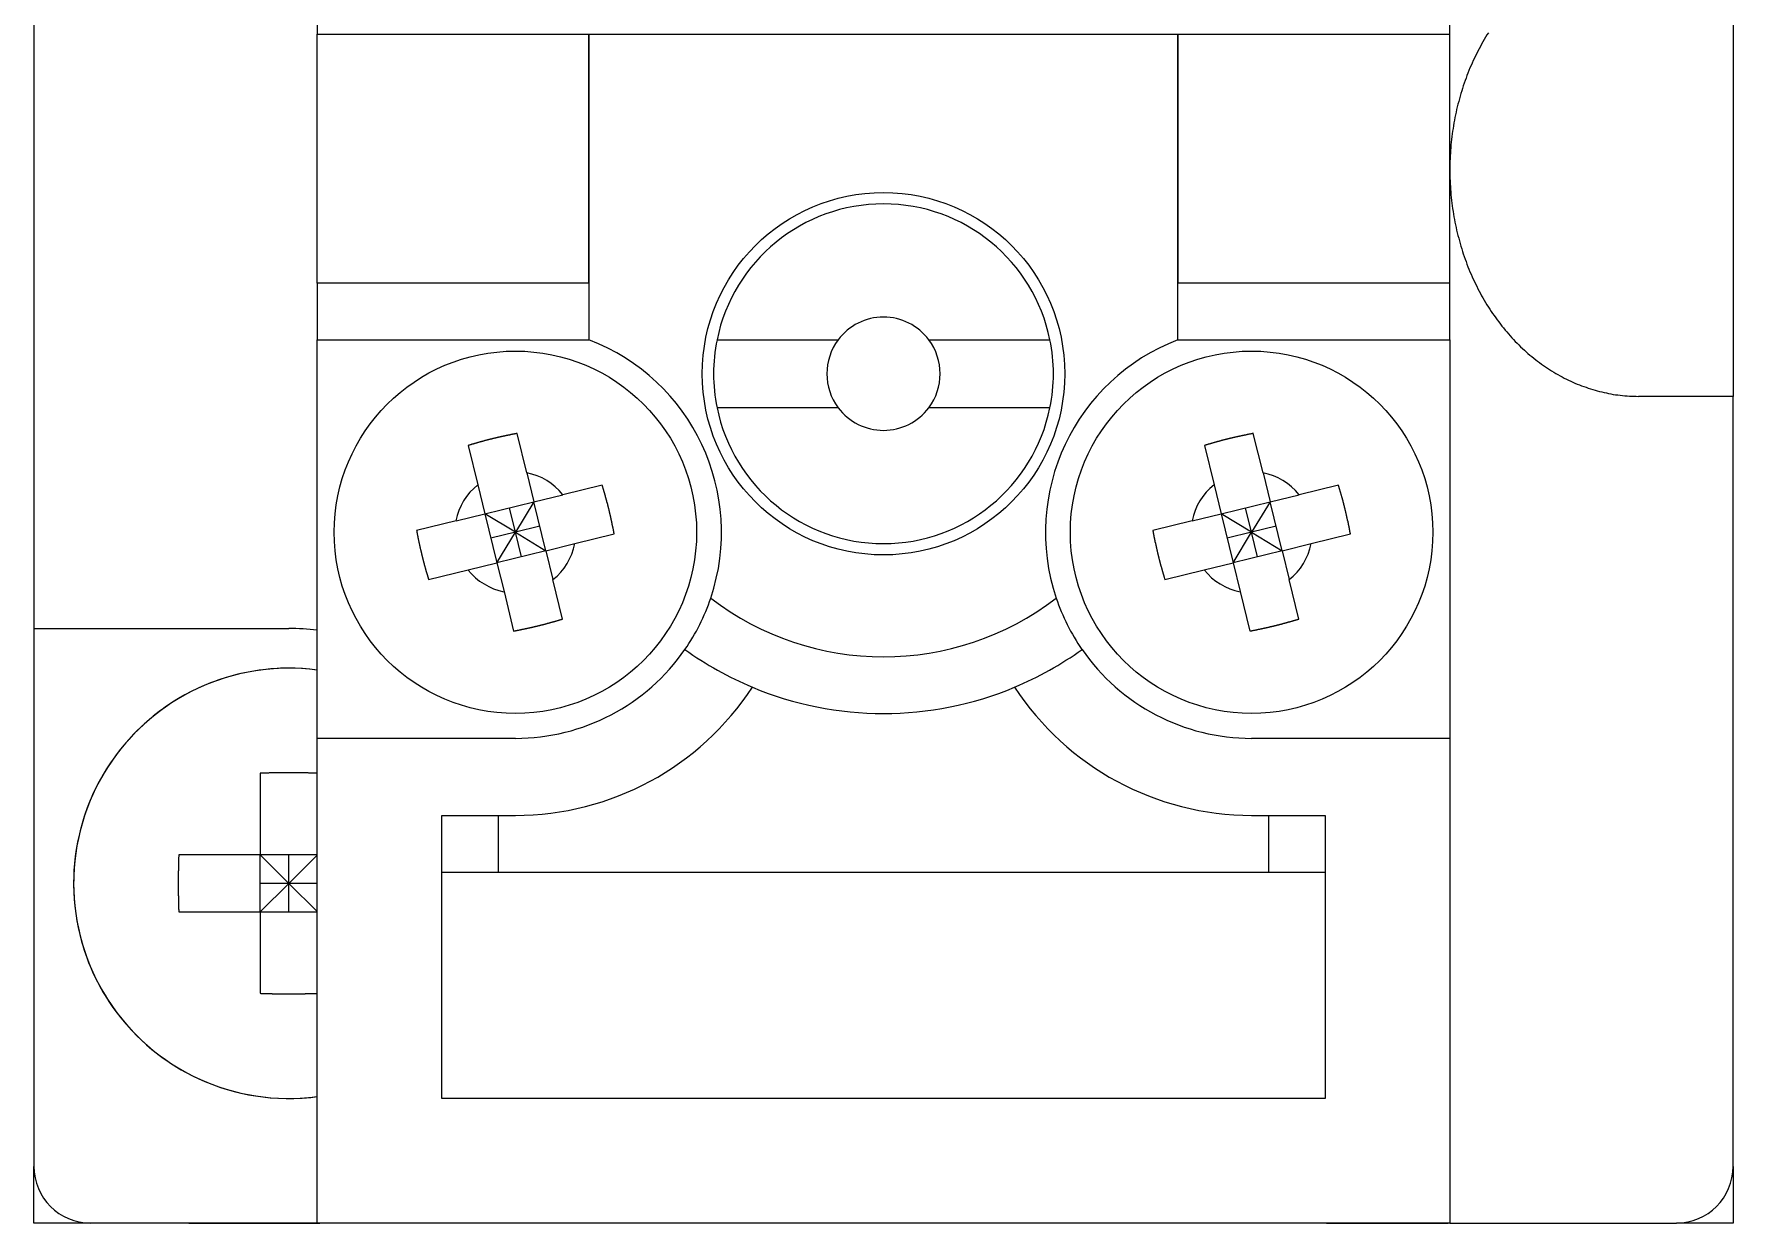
# Model space of a CAD drawing. Extents: x 45 to 224, y 37 to 151.
# Drawn here: x 208.64 to 223.64, y 86.06 to 96.56 of the extents above; entities that cross this region are included whole.
import ezdxf

# ---------------------------------------------------------------- set-up
doc = ezdxf.new("R2010")
doc.units = 0
doc.layers.get('0').update_dxf_attribs({"linetype": 'CONTINUOUS'})

msp = doc.modelspace()

# ---------------------------------------------------------------- linework, layer by layer
at = {"color": 7, "linetype": 'CONTINUOUS'}
for p, q in [((211.137, 113.561), (211.137, 96.561)), ((221.137, 96.561), (221.137, 113.561)), ((208.637, 113.061), (208.637, 91.311)), ((223.637, 97.361), (223.637, 93.361)), ((211.137, 94.361), (211.137, 96.561)), ((211.137, 96.561), (221.137, 96.561)), ((213.537, 94.361), (213.537, 96.561)), ((213.537, 96.561), (213.537, 93.861)), ((218.737, 96.561), (218.737, 94.361)), ((218.737, 93.861), (218.737, 96.561)), ((221.137, 94.361), (221.137, 96.561)), ((213.537, 94.361), (211.137, 94.361)), ((211.137, 94.361), (211.137, 93.861)), ((221.137, 94.361), (218.737, 94.361)), ((221.137, 93.861), (221.137, 94.361)), ((211.137, 90.341), (211.137, 93.861)), ((211.137, 93.861), (213.537, 93.861)), ((214.667, 93.861), (215.737, 93.861)), ((216.537, 93.861), (217.607, 93.861)), ((218.737, 93.861), (221.137, 93.861)), ((221.137, 93.861), (221.137, 90.341)), ((223.637, 93.361), (222.804, 93.361)), ((223.637, 86.561), (223.637, 93.361)), ((215.737, 93.261), (214.667, 93.261)), ((217.607, 93.261), (216.537, 93.261)), ((212.988, 92.686), (212.902, 93.033)), ((219.488, 92.686), (219.402, 93.033)), ((212.47, 92.927), (212.555, 92.58)), ((218.97, 92.927), (219.055, 92.58)), ((212.555, 92.58), (212.618, 92.324)), ((212.988, 92.686), (213.05, 92.43)), ((213.653, 92.578), (213.306, 92.493)), ((219.055, 92.58), (219.118, 92.324)), ((219.488, 92.686), (219.55, 92.43)), ((220.153, 92.578), (219.806, 92.493)), ((212.618, 92.324), (213.05, 92.43)), ((213.05, 92.43), (212.887, 92.161)), ((213.05, 92.43), (213.306, 92.493)), ((213.156, 91.998), (213.05, 92.43)), ((219.118, 92.324), (219.55, 92.43)), ((219.55, 92.43), (219.387, 92.161)), ((219.55, 92.43), (219.806, 92.493)), ((219.656, 91.998), (219.55, 92.43)), ((212.363, 92.262), (212.015, 92.176)), ((212.363, 92.262), (212.618, 92.324)), ((212.618, 92.324), (212.724, 91.892)), ((212.887, 92.161), (212.618, 92.324)), ((212.887, 92.161), (212.834, 92.377)), ((218.863, 92.262), (218.515, 92.176)), ((218.863, 92.262), (219.118, 92.324)), ((219.118, 92.324), (219.224, 91.892)), ((219.387, 92.161), (219.118, 92.324)), ((219.387, 92.161), (219.334, 92.377)), ((212.887, 92.161), (212.671, 92.108)), ((212.724, 91.892), (212.887, 92.161)), ((213.103, 92.214), (212.887, 92.161)), ((212.887, 92.161), (213.156, 91.998)), ((212.94, 91.945), (212.887, 92.161)), ((213.412, 92.061), (213.759, 92.146)), ((219.387, 92.161), (219.171, 92.108)), ((219.224, 91.892), (219.387, 92.161)), ((219.603, 92.214), (219.387, 92.161)), ((219.44, 91.945), (219.387, 92.161)), ((219.387, 92.161), (219.656, 91.998)), ((219.912, 92.061), (220.259, 92.146)), ((213.156, 91.998), (212.724, 91.892)), ((213.156, 91.998), (213.412, 92.061)), ((213.156, 91.998), (213.219, 91.743)), ((219.656, 91.998), (219.224, 91.892)), ((219.656, 91.998), (219.912, 92.061)), ((219.656, 91.998), (219.719, 91.743)), ((212.121, 91.744), (212.469, 91.83)), ((212.469, 91.83), (212.724, 91.892)), ((212.724, 91.892), (212.787, 91.637)), ((218.621, 91.744), (218.969, 91.83)), ((218.969, 91.83), (219.224, 91.892)), ((219.224, 91.892), (219.287, 91.637)), ((213.304, 91.395), (213.219, 91.743)), ((219.804, 91.395), (219.719, 91.743)), ((212.787, 91.637), (212.872, 91.289)), ((219.287, 91.637), (219.372, 91.289)), ((208.637, 91.311), (208.637, 86.561)), ((208.637, 91.311), (210.887, 91.311)), ((211.137, 86.061), (211.137, 90.341)), ((212.887, 90.341), (211.137, 90.341)), ((221.137, 90.341), (219.387, 90.341)), ((221.137, 90.341), (221.137, 86.061)), ((210.635, 90.033), (210.635, 89.314)), ((212.237, 89.661), (212.887, 89.661)), ((212.237, 87.161), (212.237, 89.661)), ((212.737, 89.161), (212.737, 89.661)), ((219.387, 89.661), (220.037, 89.661)), ((219.537, 89.661), (219.537, 89.161)), ((220.037, 89.661), (220.037, 87.161)), ((210.635, 89.314), (209.915, 89.314)), ((210.635, 88.809), (210.635, 89.314)), ((211.137, 89.314), (210.635, 89.314)), ((210.635, 89.314), (210.887, 89.061)), ((210.887, 89.061), (210.887, 89.314)), ((211.137, 89.311), (210.887, 89.061)), ((212.237, 89.161), (220.037, 89.161)), ((210.887, 89.061), (210.635, 88.809)), ((210.887, 89.061), (210.635, 89.061)), ((210.887, 88.809), (210.887, 89.061)), ((211.137, 88.811), (210.887, 89.061)), ((211.137, 89.061), (210.887, 89.061)), ((209.915, 88.809), (210.635, 88.809)), ((210.635, 88.809), (211.137, 88.809)), ((210.635, 88.809), (210.635, 88.09)), ((220.037, 87.161), (212.237, 87.161)), ((208.637, 86.061), (208.637, 86.561)), ((223.637, 86.561), (223.637, 86.061)), ((209.137, 86.061), (208.637, 86.061)), ((211.137, 86.061), (209.137, 86.061)), ((210.003, 86.061), (210.566, 86.061)), ((210.039, 86.061), (210.101, 86.061)), ((210.101, 86.061), (210.566, 86.061)), ((210.566, 86.061), (211.047, 86.061)), ((210.566, 86.061), (211.161, 86.061)), ((211.047, 86.061), (211.117, 86.061)), ((221.137, 86.061), (211.137, 86.061)), ((220.048, 86.061), (220.11, 86.061)), ((220.11, 86.061), (220.573, 86.061)), ((220.573, 86.061), (221.052, 86.061)), ((221.052, 86.061), (221.122, 86.061)), ((221.137, 86.061), (223.137, 86.061)), ((223.637, 86.061), (223.137, 86.061))]:
    msp.add_line(p, q, dxfattribs=at)
for points in [[(221.477, 96.572, 0), (221.465, 96.553, 0), (221.453, 96.533, 0), (221.441, 96.513, 0), (221.429, 96.493, 0), (221.418, 96.472, 0), (221.407, 96.452, 0), (221.396, 96.431, 0), (221.385, 96.41, 0), (221.374, 96.389, 0), (221.364, 96.368, 0), (221.354, 96.347, 0), (221.344, 96.326, 0), (221.334, 96.304, 0), (221.324, 96.282, 0), (221.315, 96.261, 0), (221.306, 96.239, 0), (221.297, 96.216, 0), (221.288, 96.194, 0), (221.28, 96.172, 0), (221.272, 96.149, 0), (221.264, 96.127, 0), (221.256, 96.104, 0), (221.249, 96.081, 0), (221.242, 96.058, 0), (221.235, 96.035, 0), (221.228, 96.012, 0), (221.221, 95.989, 0), (221.215, 95.965, 0), (221.209, 95.942, 0), (221.203, 95.918, 0), (221.197, 95.895, 0), (221.192, 95.871, 0), (221.187, 95.847, 0), (221.182, 95.823, 0), (221.178, 95.799, 0), (221.173, 95.776, 0), (221.169, 95.751, 0), (221.165, 95.727, 0), (221.162, 95.703, 0), (221.158, 95.679, 0), (221.155, 95.655, 0), (221.152, 95.63, 0), (221.15, 95.606, 0), (221.147, 95.582, 0), (221.145, 95.557, 0), (221.143, 95.533, 0), (221.142, 95.508, 0), (221.14, 95.484, 0), (221.139, 95.46, 0), (221.138, 95.435, 0), (221.138, 95.41, 0), (221.137, 95.386, 0), (221.137, 95.361, 0)], [(221.137, 95.361, 0), (221.137, 95.337, 0), (221.138, 95.312, 0), (221.138, 95.288, 0), (221.139, 95.263, 0), (221.14, 95.239, 0), (221.142, 95.214, 0), (221.143, 95.19, 0), (221.145, 95.165, 0), (221.147, 95.141, 0), (221.15, 95.117, 0), (221.152, 95.092, 0), (221.155, 95.068, 0), (221.158, 95.044, 0), (221.162, 95.019, 0), (221.165, 94.995, 0), (221.169, 94.971, 0), (221.173, 94.947, 0), (221.178, 94.923, 0), (221.182, 94.899, 0), (221.187, 94.875, 0), (221.192, 94.852, 0), (221.197, 94.828, 0), (221.203, 94.804, 0), (221.209, 94.781, 0), (221.215, 94.757, 0), (221.221, 94.734, 0), (221.228, 94.711, 0), (221.235, 94.688, 0), (221.242, 94.665, 0), (221.249, 94.641, 0), (221.256, 94.619, 0), (221.264, 94.596, 0), (221.272, 94.573, 0), (221.28, 94.551, 0), (221.288, 94.528, 0), (221.297, 94.506, 0), (221.306, 94.484, 0), (221.315, 94.462, 0), (221.324, 94.44, 0), (221.334, 94.418, 0), (221.344, 94.397, 0), (221.354, 94.376, 0), (221.364, 94.354, 0), (221.374, 94.333, 0), (221.385, 94.312, 0), (221.396, 94.291, 0), (221.407, 94.271, 0), (221.418, 94.25, 0), (221.429, 94.23, 0), (221.441, 94.21, 0), (221.453, 94.19, 0), (221.465, 94.17, 0), (221.477, 94.15, 0), (221.49, 94.131, 0), (221.503, 94.112, 0), (221.515, 94.093, 0), (221.528, 94.074, 0), (221.542, 94.055, 0), (221.555, 94.037, 0), (221.569, 94.018, 0), (221.583, 94, 0), (221.597, 93.982, 0), (221.611, 93.965, 0), (221.625, 93.947, 0), (221.64, 93.93, 0), (221.655, 93.913, 0), (221.669, 93.896, 0), (221.685, 93.879, 0), (221.7, 93.863, 0), (221.715, 93.847, 0), (221.731, 93.831, 0), (221.746, 93.815, 0), (221.762, 93.8, 0), (221.778, 93.785, 0), (221.795, 93.77, 0), (221.811, 93.755, 0), (221.827, 93.74, 0), (221.844, 93.726, 0), (221.861, 93.712, 0), (221.878, 93.698, 0), (221.895, 93.685, 0), (221.912, 93.672, 0), (221.929, 93.659, 0), (221.947, 93.646, 0), (221.965, 93.633, 0), (221.982, 93.621, 0), (222, 93.609, 0), (222.018, 93.597, 0), (222.036, 93.586, 0), (222.054, 93.575, 0), (222.073, 93.564, 0), (222.091, 93.553, 0), (222.11, 93.543, 0), (222.128, 93.533, 0), (222.147, 93.523, 0), (222.166, 93.514, 0), (222.185, 93.504, 0), (222.204, 93.495, 0), (222.223, 93.487, 0), (222.242, 93.478, 0), (222.262, 93.47, 0), (222.281, 93.462, 0), (222.3, 93.455, 0), (222.32, 93.447, 0), (222.34, 93.441, 0), (222.359, 93.434, 0), (222.379, 93.427, 0), (222.399, 93.421, 0), (222.419, 93.415, 0), (222.439, 93.41, 0), (222.459, 93.405, 0), (222.479, 93.4, 0), (222.499, 93.395, 0), (222.519, 93.391, 0), (222.539, 93.387, 0), (222.559, 93.383, 0), (222.579, 93.379, 0), (222.6, 93.376, 0), (222.62, 93.374, 0), (222.64, 93.371, 0), (222.661, 93.369, 0), (222.681, 93.367, 0), (222.702, 93.365, 0), (222.722, 93.364, 0), (222.742, 93.363, 0), (222.763, 93.362, 0), (222.783, 93.362, 0), (222.804, 93.361, 0)], [(212.903, 93.034, 0), (212.899, 93.033, 0), (212.896, 93.032, 0), (212.893, 93.032, 0), (212.889, 93.031, 0), (212.886, 93.03, 0), (212.882, 93.03, 0), (212.879, 93.029, 0), (212.875, 93.028, 0), (212.872, 93.028, 0), (212.869, 93.027, 0), (212.865, 93.026, 0), (212.862, 93.026, 0), (212.858, 93.025, 0), (212.855, 93.024, 0), (212.852, 93.024, 0), (212.848, 93.023, 0), (212.845, 93.022, 0), (212.841, 93.022, 0), (212.838, 93.021, 0), (212.834, 93.02, 0), (212.831, 93.02, 0), (212.828, 93.019, 0), (212.824, 93.018, 0), (212.821, 93.018, 0), (212.817, 93.017, 0), (212.814, 93.016, 0), (212.811, 93.015, 0), (212.807, 93.015, 0), (212.804, 93.014, 0), (212.8, 93.013, 0), (212.797, 93.013, 0), (212.794, 93.012, 0), (212.79, 93.011, 0), (212.787, 93.01, 0), (212.783, 93.01, 0), (212.78, 93.009, 0), (212.777, 93.008, 0), (212.773, 93.007, 0), (212.77, 93.007, 0), (212.766, 93.006, 0), (212.763, 93.005, 0), (212.759, 93.004, 0), (212.756, 93.004, 0), (212.753, 93.003, 0), (212.749, 93.002, 0), (212.746, 93.001, 0), (212.742, 93.001, 0), (212.739, 93, 0), (212.736, 92.999, 0), (212.732, 92.998, 0), (212.729, 92.997, 0), (212.726, 92.997, 0), (212.722, 92.996, 0), (212.719, 92.995, 0), (212.715, 92.994, 0), (212.712, 92.993, 0), (212.709, 92.993, 0), (212.705, 92.992, 0), (212.702, 92.991, 0), (212.698, 92.99, 0), (212.695, 92.989, 0), (212.692, 92.989, 0), (212.688, 92.988, 0), (212.685, 92.987, 0), (212.681, 92.986, 0), (212.678, 92.985, 0), (212.675, 92.984, 0), (212.671, 92.984, 0), (212.668, 92.983, 0), (212.665, 92.982, 0), (212.661, 92.981, 0), (212.658, 92.98, 0), (212.654, 92.979, 0), (212.651, 92.978, 0), (212.648, 92.978, 0), (212.644, 92.977, 0), (212.641, 92.976, 0), (212.637, 92.975, 0), (212.634, 92.974, 0), (212.631, 92.973, 0), (212.627, 92.972, 0), (212.624, 92.971, 0), (212.621, 92.971, 0), (212.617, 92.97, 0), (212.614, 92.969, 0), (212.611, 92.968, 0), (212.607, 92.967, 0), (212.604, 92.966, 0), (212.6, 92.965, 0), (212.597, 92.964, 0), (212.594, 92.963, 0), (212.59, 92.962, 0), (212.587, 92.962, 0), (212.584, 92.961, 0), (212.58, 92.96, 0), (212.577, 92.959, 0), (212.574, 92.958, 0), (212.57, 92.957, 0), (212.567, 92.956, 0), (212.563, 92.955, 0), (212.56, 92.954, 0), (212.557, 92.953, 0), (212.553, 92.952, 0), (212.55, 92.951, 0), (212.547, 92.95, 0), (212.543, 92.949, 0), (212.54, 92.948, 0), (212.537, 92.947, 0), (212.533, 92.946, 0), (212.53, 92.945, 0), (212.527, 92.944, 0), (212.523, 92.943, 0), (212.52, 92.942, 0), (212.517, 92.941, 0), (212.513, 92.94, 0), (212.51, 92.939, 0), (212.507, 92.938, 0), (212.503, 92.938, 0), (212.5, 92.936, 0), (212.497, 92.935, 0), (212.493, 92.934, 0), (212.49, 92.933, 0), (212.487, 92.932, 0), (212.483, 92.931, 0), (212.48, 92.93, 0), (212.477, 92.929, 0), (212.473, 92.928, 0), (212.47, 92.927, 0)], [(219.403, 93.034, 0), (219.399, 93.033, 0), (219.396, 93.032, 0), (219.393, 93.032, 0), (219.389, 93.031, 0), (219.386, 93.03, 0), (219.382, 93.03, 0), (219.379, 93.029, 0), (219.375, 93.028, 0), (219.372, 93.028, 0), (219.369, 93.027, 0), (219.365, 93.026, 0), (219.362, 93.026, 0), (219.358, 93.025, 0), (219.355, 93.024, 0), (219.352, 93.024, 0), (219.348, 93.023, 0), (219.345, 93.022, 0), (219.341, 93.022, 0), (219.338, 93.021, 0), (219.334, 93.02, 0), (219.331, 93.02, 0), (219.328, 93.019, 0), (219.324, 93.018, 0), (219.321, 93.018, 0), (219.317, 93.017, 0), (219.314, 93.016, 0), (219.311, 93.015, 0), (219.307, 93.015, 0), (219.304, 93.014, 0), (219.3, 93.013, 0), (219.297, 93.013, 0), (219.294, 93.012, 0), (219.29, 93.011, 0), (219.287, 93.01, 0), (219.283, 93.01, 0), (219.28, 93.009, 0), (219.277, 93.008, 0), (219.273, 93.007, 0), (219.27, 93.007, 0), (219.266, 93.006, 0), (219.263, 93.005, 0), (219.259, 93.004, 0), (219.256, 93.004, 0), (219.253, 93.003, 0), (219.249, 93.002, 0), (219.246, 93.001, 0), (219.242, 93.001, 0), (219.239, 93, 0), (219.236, 92.999, 0), (219.232, 92.998, 0), (219.229, 92.997, 0), (219.226, 92.997, 0), (219.222, 92.996, 0), (219.219, 92.995, 0), (219.215, 92.994, 0), (219.212, 92.993, 0), (219.209, 92.993, 0), (219.205, 92.992, 0), (219.202, 92.991, 0), (219.198, 92.99, 0), (219.195, 92.989, 0), (219.192, 92.989, 0), (219.188, 92.988, 0), (219.185, 92.987, 0), (219.181, 92.986, 0), (219.178, 92.985, 0), (219.175, 92.984, 0), (219.171, 92.984, 0), (219.168, 92.983, 0), (219.165, 92.982, 0), (219.161, 92.981, 0), (219.158, 92.98, 0), (219.154, 92.979, 0), (219.151, 92.978, 0), (219.148, 92.978, 0), (219.144, 92.977, 0), (219.141, 92.976, 0), (219.137, 92.975, 0), (219.134, 92.974, 0), (219.131, 92.973, 0), (219.127, 92.972, 0), (219.124, 92.971, 0), (219.121, 92.971, 0), (219.117, 92.97, 0), (219.114, 92.969, 0), (219.111, 92.968, 0), (219.107, 92.967, 0), (219.104, 92.966, 0), (219.1, 92.965, 0), (219.097, 92.964, 0), (219.094, 92.963, 0), (219.09, 92.962, 0), (219.087, 92.962, 0), (219.084, 92.961, 0), (219.08, 92.96, 0), (219.077, 92.959, 0), (219.074, 92.958, 0), (219.07, 92.957, 0), (219.067, 92.956, 0), (219.063, 92.955, 0), (219.06, 92.954, 0), (219.057, 92.953, 0), (219.053, 92.952, 0), (219.05, 92.951, 0), (219.047, 92.95, 0), (219.043, 92.949, 0), (219.04, 92.948, 0), (219.037, 92.947, 0), (219.033, 92.946, 0), (219.03, 92.945, 0), (219.027, 92.944, 0), (219.023, 92.943, 0), (219.02, 92.942, 0), (219.017, 92.941, 0), (219.013, 92.94, 0), (219.01, 92.939, 0), (219.007, 92.938, 0), (219.003, 92.938, 0), (219, 92.936, 0), (218.997, 92.935, 0), (218.993, 92.934, 0), (218.99, 92.933, 0), (218.987, 92.932, 0), (218.983, 92.931, 0), (218.98, 92.93, 0), (218.977, 92.929, 0), (218.973, 92.928, 0), (218.97, 92.927, 0)], [(213.759, 92.146, 0), (213.759, 92.149, 0), (213.758, 92.153, 0), (213.757, 92.156, 0), (213.757, 92.159, 0), (213.756, 92.163, 0), (213.755, 92.166, 0), (213.755, 92.17, 0), (213.754, 92.173, 0), (213.754, 92.176, 0), (213.753, 92.18, 0), (213.752, 92.183, 0), (213.752, 92.187, 0), (213.751, 92.19, 0), (213.75, 92.194, 0), (213.75, 92.197, 0), (213.749, 92.2, 0), (213.748, 92.204, 0), (213.747, 92.207, 0), (213.747, 92.211, 0), (213.746, 92.214, 0), (213.745, 92.217, 0), (213.745, 92.221, 0), (213.744, 92.224, 0), (213.743, 92.228, 0), (213.743, 92.231, 0), (213.742, 92.234, 0), (213.741, 92.238, 0), (213.741, 92.241, 0), (213.74, 92.245, 0), (213.739, 92.248, 0), (213.738, 92.251, 0), (213.738, 92.255, 0), (213.737, 92.258, 0), (213.736, 92.262, 0), (213.735, 92.265, 0), (213.735, 92.269, 0), (213.734, 92.272, 0), (213.733, 92.275, 0), (213.732, 92.279, 0), (213.732, 92.282, 0), (213.731, 92.285, 0), (213.73, 92.289, 0), (213.729, 92.292, 0), (213.729, 92.296, 0), (213.728, 92.299, 0), (213.727, 92.302, 0), (213.726, 92.306, 0), (213.726, 92.309, 0), (213.725, 92.313, 0), (213.724, 92.316, 0), (213.723, 92.32, 0), (213.722, 92.323, 0), (213.722, 92.326, 0), (213.721, 92.33, 0), (213.72, 92.333, 0), (213.719, 92.337, 0), (213.718, 92.34, 0), (213.718, 92.343, 0), (213.717, 92.347, 0), (213.716, 92.35, 0), (213.715, 92.353, 0), (213.714, 92.357, 0), (213.714, 92.36, 0), (213.713, 92.364, 0), (213.712, 92.367, 0), (213.711, 92.37, 0), (213.71, 92.374, 0), (213.709, 92.377, 0), (213.708, 92.38, 0), (213.708, 92.384, 0), (213.707, 92.387, 0), (213.706, 92.391, 0), (213.705, 92.394, 0), (213.704, 92.397, 0), (213.703, 92.401, 0), (213.702, 92.404, 0), (213.702, 92.408, 0), (213.701, 92.411, 0), (213.7, 92.414, 0), (213.699, 92.418, 0), (213.698, 92.421, 0), (213.697, 92.424, 0), (213.696, 92.428, 0), (213.695, 92.431, 0), (213.695, 92.434, 0), (213.694, 92.438, 0), (213.693, 92.441, 0), (213.692, 92.445, 0), (213.691, 92.448, 0), (213.69, 92.451, 0), (213.689, 92.455, 0), (213.688, 92.458, 0), (213.687, 92.462, 0), (213.686, 92.465, 0), (213.685, 92.468, 0), (213.684, 92.472, 0), (213.684, 92.475, 0), (213.683, 92.478, 0), (213.682, 92.482, 0), (213.681, 92.485, 0), (213.68, 92.488, 0), (213.679, 92.492, 0), (213.678, 92.495, 0), (213.677, 92.498, 0), (213.676, 92.502, 0), (213.675, 92.505, 0), (213.674, 92.508, 0), (213.673, 92.512, 0), (213.672, 92.515, 0), (213.671, 92.518, 0), (213.67, 92.522, 0), (213.669, 92.525, 0), (213.668, 92.528, 0), (213.667, 92.532, 0), (213.666, 92.535, 0), (213.665, 92.538, 0), (213.664, 92.542, 0), (213.663, 92.545, 0), (213.662, 92.549, 0), (213.661, 92.552, 0), (213.66, 92.555, 0), (213.659, 92.558, 0), (213.658, 92.562, 0), (213.657, 92.565, 0), (213.656, 92.568, 0), (213.655, 92.572, 0), (213.654, 92.575, 0), (213.653, 92.578, 0)], [(220.259, 92.146, 0), (220.259, 92.149, 0), (220.258, 92.153, 0), (220.257, 92.156, 0), (220.257, 92.159, 0), (220.256, 92.163, 0), (220.255, 92.166, 0), (220.255, 92.17, 0), (220.254, 92.173, 0), (220.254, 92.176, 0), (220.253, 92.18, 0), (220.252, 92.183, 0), (220.252, 92.187, 0), (220.251, 92.19, 0), (220.25, 92.194, 0), (220.25, 92.197, 0), (220.249, 92.2, 0), (220.248, 92.204, 0), (220.247, 92.207, 0), (220.247, 92.211, 0), (220.246, 92.214, 0), (220.245, 92.217, 0), (220.245, 92.221, 0), (220.244, 92.224, 0), (220.243, 92.228, 0), (220.243, 92.231, 0), (220.242, 92.234, 0), (220.241, 92.238, 0), (220.241, 92.241, 0), (220.24, 92.245, 0), (220.239, 92.248, 0), (220.238, 92.251, 0), (220.238, 92.255, 0), (220.237, 92.258, 0), (220.236, 92.262, 0), (220.235, 92.265, 0), (220.235, 92.269, 0), (220.234, 92.272, 0), (220.233, 92.275, 0), (220.232, 92.279, 0), (220.232, 92.282, 0), (220.231, 92.285, 0), (220.23, 92.289, 0), (220.229, 92.292, 0), (220.229, 92.296, 0), (220.228, 92.299, 0), (220.227, 92.302, 0), (220.226, 92.306, 0), (220.226, 92.309, 0), (220.225, 92.313, 0), (220.224, 92.316, 0), (220.223, 92.32, 0), (220.222, 92.323, 0), (220.222, 92.326, 0), (220.221, 92.33, 0), (220.22, 92.333, 0), (220.219, 92.337, 0), (220.218, 92.34, 0), (220.218, 92.343, 0), (220.217, 92.347, 0), (220.216, 92.35, 0), (220.215, 92.353, 0), (220.214, 92.357, 0), (220.214, 92.36, 0), (220.213, 92.364, 0), (220.212, 92.367, 0), (220.211, 92.37, 0), (220.21, 92.374, 0), (220.209, 92.377, 0), (220.208, 92.38, 0), (220.208, 92.384, 0), (220.207, 92.387, 0), (220.206, 92.391, 0), (220.205, 92.394, 0), (220.204, 92.397, 0), (220.203, 92.401, 0), (220.202, 92.404, 0), (220.202, 92.408, 0), (220.201, 92.411, 0), (220.2, 92.414, 0), (220.199, 92.418, 0), (220.198, 92.421, 0), (220.197, 92.424, 0), (220.196, 92.428, 0), (220.195, 92.431, 0), (220.195, 92.434, 0), (220.194, 92.438, 0), (220.193, 92.441, 0), (220.192, 92.445, 0), (220.191, 92.448, 0), (220.19, 92.451, 0), (220.189, 92.455, 0), (220.188, 92.458, 0), (220.187, 92.462, 0), (220.186, 92.465, 0), (220.185, 92.468, 0), (220.184, 92.472, 0), (220.184, 92.475, 0), (220.183, 92.478, 0), (220.182, 92.482, 0), (220.181, 92.485, 0), (220.18, 92.488, 0), (220.179, 92.492, 0), (220.178, 92.495, 0), (220.177, 92.498, 0), (220.176, 92.502, 0), (220.175, 92.505, 0), (220.174, 92.508, 0), (220.173, 92.512, 0), (220.172, 92.515, 0), (220.171, 92.518, 0), (220.17, 92.522, 0), (220.169, 92.525, 0), (220.168, 92.528, 0), (220.167, 92.532, 0), (220.166, 92.535, 0), (220.165, 92.538, 0), (220.164, 92.542, 0), (220.163, 92.545, 0), (220.162, 92.549, 0), (220.161, 92.552, 0), (220.16, 92.555, 0), (220.159, 92.558, 0), (220.158, 92.562, 0), (220.157, 92.565, 0), (220.156, 92.568, 0), (220.155, 92.572, 0), (220.154, 92.575, 0), (220.153, 92.578, 0)], [(212.015, 92.177, 0), (212.016, 92.174, 0), (212.016, 92.17, 0), (212.017, 92.167, 0), (212.017, 92.163, 0), (212.018, 92.16, 0), (212.019, 92.156, 0), (212.019, 92.153, 0), (212.02, 92.15, 0), (212.021, 92.146, 0), (212.021, 92.143, 0), (212.022, 92.139, 0), (212.023, 92.136, 0), (212.023, 92.133, 0), (212.024, 92.129, 0), (212.025, 92.126, 0), (212.025, 92.122, 0), (212.026, 92.119, 0), (212.027, 92.115, 0), (212.027, 92.112, 0), (212.028, 92.109, 0), (212.029, 92.105, 0), (212.029, 92.102, 0), (212.03, 92.099, 0), (212.031, 92.095, 0), (212.032, 92.092, 0), (212.032, 92.088, 0), (212.033, 92.085, 0), (212.034, 92.081, 0), (212.034, 92.078, 0), (212.035, 92.075, 0), (212.036, 92.071, 0), (212.037, 92.068, 0), (212.037, 92.064, 0), (212.038, 92.061, 0), (212.039, 92.058, 0), (212.04, 92.054, 0), (212.04, 92.051, 0), (212.041, 92.047, 0), (212.042, 92.044, 0), (212.043, 92.04, 0), (212.043, 92.037, 0), (212.044, 92.034, 0), (212.045, 92.03, 0), (212.046, 92.027, 0), (212.046, 92.023, 0), (212.047, 92.02, 0), (212.048, 92.017, 0), (212.049, 92.013, 0), (212.049, 92.01, 0), (212.05, 92.007, 0), (212.051, 92.003, 0), (212.052, 92, 0), (212.053, 91.996, 0), (212.053, 91.993, 0), (212.054, 91.99, 0), (212.055, 91.986, 0), (212.056, 91.983, 0), (212.057, 91.979, 0), (212.057, 91.976, 0), (212.058, 91.973, 0), (212.059, 91.969, 0), (212.06, 91.966, 0), (212.061, 91.962, 0), (212.062, 91.959, 0), (212.062, 91.956, 0), (212.063, 91.952, 0), (212.064, 91.949, 0), (212.065, 91.945, 0), (212.066, 91.942, 0), (212.067, 91.939, 0), (212.067, 91.935, 0), (212.068, 91.932, 0), (212.069, 91.929, 0), (212.07, 91.925, 0), (212.071, 91.922, 0), (212.072, 91.918, 0), (212.073, 91.915, 0), (212.073, 91.912, 0), (212.074, 91.908, 0), (212.075, 91.905, 0), (212.076, 91.902, 0), (212.077, 91.898, 0), (212.078, 91.895, 0), (212.079, 91.891, 0), (212.08, 91.888, 0), (212.081, 91.885, 0), (212.081, 91.881, 0), (212.082, 91.878, 0), (212.083, 91.875, 0), (212.084, 91.871, 0), (212.085, 91.868, 0), (212.086, 91.865, 0), (212.087, 91.861, 0), (212.088, 91.858, 0), (212.089, 91.855, 0), (212.09, 91.851, 0), (212.091, 91.848, 0), (212.092, 91.844, 0), (212.093, 91.841, 0), (212.093, 91.838, 0), (212.094, 91.834, 0), (212.095, 91.831, 0), (212.096, 91.828, 0), (212.097, 91.824, 0), (212.098, 91.821, 0), (212.099, 91.818, 0), (212.1, 91.814, 0), (212.101, 91.811, 0), (212.102, 91.808, 0), (212.103, 91.804, 0), (212.104, 91.801, 0), (212.105, 91.797, 0), (212.106, 91.794, 0), (212.107, 91.791, 0), (212.108, 91.787, 0), (212.109, 91.784, 0), (212.11, 91.781, 0), (212.111, 91.778, 0), (212.112, 91.774, 0), (212.113, 91.771, 0), (212.114, 91.767, 0), (212.115, 91.764, 0), (212.116, 91.761, 0), (212.117, 91.757, 0), (212.118, 91.754, 0), (212.119, 91.751, 0), (212.12, 91.748, 0), (212.121, 91.744, 0)], [(218.515, 92.177, 0), (218.516, 92.174, 0), (218.516, 92.17, 0), (218.517, 92.167, 0), (218.517, 92.163, 0), (218.518, 92.16, 0), (218.519, 92.156, 0), (218.519, 92.153, 0), (218.52, 92.15, 0), (218.521, 92.146, 0), (218.521, 92.143, 0), (218.522, 92.139, 0), (218.523, 92.136, 0), (218.523, 92.133, 0), (218.524, 92.129, 0), (218.525, 92.126, 0), (218.525, 92.122, 0), (218.526, 92.119, 0), (218.527, 92.115, 0), (218.527, 92.112, 0), (218.528, 92.109, 0), (218.529, 92.105, 0), (218.529, 92.102, 0), (218.53, 92.099, 0), (218.531, 92.095, 0), (218.532, 92.092, 0), (218.532, 92.088, 0), (218.533, 92.085, 0), (218.534, 92.081, 0), (218.534, 92.078, 0), (218.535, 92.075, 0), (218.536, 92.071, 0), (218.537, 92.068, 0), (218.537, 92.064, 0), (218.538, 92.061, 0), (218.539, 92.058, 0), (218.54, 92.054, 0), (218.54, 92.051, 0), (218.541, 92.047, 0), (218.542, 92.044, 0), (218.543, 92.04, 0), (218.543, 92.037, 0), (218.544, 92.034, 0), (218.545, 92.03, 0), (218.546, 92.027, 0), (218.546, 92.023, 0), (218.547, 92.02, 0), (218.548, 92.017, 0), (218.549, 92.013, 0), (218.549, 92.01, 0), (218.55, 92.007, 0), (218.551, 92.003, 0), (218.552, 92, 0), (218.553, 91.996, 0), (218.553, 91.993, 0), (218.554, 91.99, 0), (218.555, 91.986, 0), (218.556, 91.983, 0), (218.557, 91.979, 0), (218.557, 91.976, 0), (218.558, 91.973, 0), (218.559, 91.969, 0), (218.56, 91.966, 0), (218.561, 91.962, 0), (218.562, 91.959, 0), (218.562, 91.956, 0), (218.563, 91.952, 0), (218.564, 91.949, 0), (218.565, 91.945, 0), (218.566, 91.942, 0), (218.567, 91.939, 0), (218.567, 91.935, 0), (218.568, 91.932, 0), (218.569, 91.929, 0), (218.57, 91.925, 0), (218.571, 91.922, 0), (218.572, 91.918, 0), (218.573, 91.915, 0), (218.573, 91.912, 0), (218.574, 91.908, 0), (218.575, 91.905, 0), (218.576, 91.902, 0), (218.577, 91.898, 0), (218.578, 91.895, 0), (218.579, 91.891, 0), (218.58, 91.888, 0), (218.581, 91.885, 0), (218.581, 91.881, 0), (218.582, 91.878, 0), (218.583, 91.875, 0), (218.584, 91.871, 0), (218.585, 91.868, 0), (218.586, 91.865, 0), (218.587, 91.861, 0), (218.588, 91.858, 0), (218.589, 91.855, 0), (218.59, 91.851, 0), (218.591, 91.848, 0), (218.592, 91.844, 0), (218.593, 91.841, 0), (218.593, 91.838, 0), (218.594, 91.834, 0), (218.595, 91.831, 0), (218.596, 91.828, 0), (218.597, 91.824, 0), (218.598, 91.821, 0), (218.599, 91.818, 0), (218.6, 91.814, 0), (218.601, 91.811, 0), (218.602, 91.808, 0), (218.603, 91.804, 0), (218.604, 91.801, 0), (218.605, 91.797, 0), (218.606, 91.794, 0), (218.607, 91.791, 0), (218.608, 91.787, 0), (218.609, 91.784, 0), (218.61, 91.781, 0), (218.611, 91.778, 0), (218.612, 91.774, 0), (218.613, 91.771, 0), (218.614, 91.767, 0), (218.615, 91.764, 0), (218.616, 91.761, 0), (218.617, 91.757, 0), (218.618, 91.754, 0), (218.619, 91.751, 0), (218.62, 91.748, 0), (218.621, 91.744, 0)], [(212.871, 91.289, 0), (212.875, 91.29, 0), (212.878, 91.29, 0), (212.882, 91.291, 0), (212.885, 91.292, 0), (212.889, 91.292, 0), (212.892, 91.293, 0), (212.895, 91.294, 0), (212.899, 91.294, 0), (212.902, 91.295, 0), (212.906, 91.296, 0), (212.909, 91.296, 0), (212.912, 91.297, 0), (212.916, 91.298, 0), (212.919, 91.298, 0), (212.923, 91.299, 0), (212.926, 91.3, 0), (212.93, 91.3, 0), (212.933, 91.301, 0), (212.936, 91.302, 0), (212.94, 91.302, 0), (212.943, 91.303, 0), (212.947, 91.304, 0), (212.95, 91.304, 0), (212.953, 91.305, 0), (212.957, 91.306, 0), (212.96, 91.306, 0), (212.964, 91.307, 0), (212.967, 91.308, 0), (212.97, 91.309, 0), (212.974, 91.309, 0), (212.977, 91.31, 0), (212.981, 91.311, 0), (212.984, 91.311, 0), (212.987, 91.312, 0), (212.991, 91.313, 0), (212.994, 91.314, 0), (212.998, 91.314, 0), (213.001, 91.315, 0), (213.005, 91.316, 0), (213.008, 91.317, 0), (213.011, 91.317, 0), (213.015, 91.318, 0), (213.018, 91.319, 0), (213.022, 91.32, 0), (213.025, 91.32, 0), (213.028, 91.321, 0), (213.032, 91.322, 0), (213.035, 91.323, 0), (213.039, 91.324, 0), (213.042, 91.324, 0), (213.045, 91.325, 0), (213.049, 91.326, 0), (213.052, 91.327, 0), (213.055, 91.328, 0), (213.059, 91.328, 0), (213.062, 91.329, 0), (213.066, 91.33, 0), (213.069, 91.331, 0), (213.072, 91.332, 0), (213.076, 91.332, 0), (213.079, 91.333, 0), (213.083, 91.334, 0), (213.086, 91.335, 0), (213.089, 91.336, 0), (213.093, 91.337, 0), (213.096, 91.337, 0), (213.1, 91.338, 0), (213.103, 91.339, 0), (213.106, 91.34, 0), (213.11, 91.341, 0), (213.113, 91.342, 0), (213.116, 91.343, 0), (213.12, 91.343, 0), (213.123, 91.344, 0), (213.127, 91.345, 0), (213.13, 91.346, 0), (213.133, 91.347, 0), (213.137, 91.348, 0), (213.14, 91.349, 0), (213.143, 91.349, 0), (213.147, 91.35, 0), (213.15, 91.351, 0), (213.154, 91.352, 0), (213.157, 91.353, 0), (213.16, 91.354, 0), (213.164, 91.355, 0), (213.167, 91.356, 0), (213.17, 91.357, 0), (213.174, 91.358, 0), (213.177, 91.358, 0), (213.181, 91.359, 0), (213.184, 91.36, 0), (213.187, 91.361, 0), (213.191, 91.362, 0), (213.194, 91.363, 0), (213.197, 91.364, 0), (213.201, 91.365, 0), (213.204, 91.366, 0), (213.207, 91.367, 0), (213.211, 91.368, 0), (213.214, 91.369, 0), (213.217, 91.37, 0), (213.221, 91.371, 0), (213.224, 91.371, 0), (213.227, 91.373, 0), (213.231, 91.373, 0), (213.234, 91.374, 0), (213.238, 91.375, 0), (213.241, 91.376, 0), (213.244, 91.377, 0), (213.248, 91.378, 0), (213.251, 91.379, 0), (213.254, 91.38, 0), (213.258, 91.381, 0), (213.261, 91.382, 0), (213.264, 91.383, 0), (213.268, 91.384, 0), (213.271, 91.385, 0), (213.274, 91.386, 0), (213.278, 91.387, 0), (213.281, 91.388, 0), (213.284, 91.389, 0), (213.288, 91.39, 0), (213.291, 91.391, 0), (213.294, 91.392, 0), (213.298, 91.393, 0), (213.301, 91.394, 0), (213.304, 91.395, 0)], [(219.371, 91.289, 0), (219.375, 91.29, 0), (219.378, 91.29, 0), (219.382, 91.291, 0), (219.385, 91.292, 0), (219.389, 91.292, 0), (219.392, 91.293, 0), (219.395, 91.294, 0), (219.399, 91.294, 0), (219.402, 91.295, 0), (219.406, 91.296, 0), (219.409, 91.296, 0), (219.412, 91.297, 0), (219.416, 91.298, 0), (219.419, 91.298, 0), (219.423, 91.299, 0), (219.426, 91.3, 0), (219.43, 91.3, 0), (219.433, 91.301, 0), (219.436, 91.302, 0), (219.44, 91.302, 0), (219.443, 91.303, 0), (219.447, 91.304, 0), (219.45, 91.304, 0), (219.453, 91.305, 0), (219.457, 91.306, 0), (219.46, 91.306, 0), (219.464, 91.307, 0), (219.467, 91.308, 0), (219.47, 91.309, 0), (219.474, 91.309, 0), (219.477, 91.31, 0), (219.481, 91.311, 0), (219.484, 91.311, 0), (219.487, 91.312, 0), (219.491, 91.313, 0), (219.494, 91.314, 0), (219.498, 91.314, 0), (219.501, 91.315, 0), (219.505, 91.316, 0), (219.508, 91.317, 0), (219.511, 91.317, 0), (219.515, 91.318, 0), (219.518, 91.319, 0), (219.522, 91.32, 0), (219.525, 91.32, 0), (219.528, 91.321, 0), (219.532, 91.322, 0), (219.535, 91.323, 0), (219.539, 91.324, 0), (219.542, 91.324, 0), (219.545, 91.325, 0), (219.549, 91.326, 0), (219.552, 91.327, 0), (219.555, 91.328, 0), (219.559, 91.328, 0), (219.562, 91.329, 0), (219.566, 91.33, 0), (219.569, 91.331, 0), (219.572, 91.332, 0), (219.576, 91.332, 0), (219.579, 91.333, 0), (219.583, 91.334, 0), (219.586, 91.335, 0), (219.589, 91.336, 0), (219.593, 91.337, 0), (219.596, 91.337, 0), (219.6, 91.338, 0), (219.603, 91.339, 0), (219.606, 91.34, 0), (219.61, 91.341, 0), (219.613, 91.342, 0), (219.616, 91.343, 0), (219.62, 91.343, 0), (219.623, 91.344, 0), (219.627, 91.345, 0), (219.63, 91.346, 0), (219.633, 91.347, 0), (219.637, 91.348, 0), (219.64, 91.349, 0), (219.643, 91.349, 0), (219.647, 91.35, 0), (219.65, 91.351, 0), (219.654, 91.352, 0), (219.657, 91.353, 0), (219.66, 91.354, 0), (219.664, 91.355, 0), (219.667, 91.356, 0), (219.67, 91.357, 0), (219.674, 91.358, 0), (219.677, 91.358, 0), (219.681, 91.359, 0), (219.684, 91.36, 0), (219.687, 91.361, 0), (219.691, 91.362, 0), (219.694, 91.363, 0), (219.697, 91.364, 0), (219.701, 91.365, 0), (219.704, 91.366, 0), (219.707, 91.367, 0), (219.711, 91.368, 0), (219.714, 91.369, 0), (219.717, 91.37, 0), (219.721, 91.371, 0), (219.724, 91.371, 0), (219.727, 91.373, 0), (219.731, 91.373, 0), (219.734, 91.374, 0), (219.738, 91.375, 0), (219.741, 91.376, 0), (219.744, 91.377, 0), (219.748, 91.378, 0), (219.751, 91.379, 0), (219.754, 91.38, 0), (219.758, 91.381, 0), (219.761, 91.382, 0), (219.764, 91.383, 0), (219.768, 91.384, 0), (219.771, 91.385, 0), (219.774, 91.386, 0), (219.778, 91.387, 0), (219.781, 91.388, 0), (219.784, 91.389, 0), (219.788, 91.39, 0), (219.791, 91.391, 0), (219.794, 91.392, 0), (219.798, 91.393, 0), (219.801, 91.394, 0), (219.804, 91.395, 0)], [(211.137, 90.033, 0), (211.133, 90.033, 0), (211.129, 90.034, 0), (211.125, 90.034, 0), (211.121, 90.034, 0), (211.117, 90.034, 0), (211.114, 90.034, 0), (211.11, 90.034, 0), (211.106, 90.034, 0), (211.102, 90.034, 0), (211.098, 90.034, 0), (211.094, 90.035, 0), (211.09, 90.035, 0), (211.086, 90.035, 0), (211.082, 90.035, 0), (211.078, 90.035, 0), (211.074, 90.035, 0), (211.07, 90.035, 0), (211.066, 90.035, 0), (211.063, 90.035, 0), (211.059, 90.036, 0), (211.055, 90.036, 0), (211.051, 90.036, 0), (211.047, 90.036, 0), (211.043, 90.036, 0), (211.039, 90.036, 0), (211.035, 90.036, 0), (211.031, 90.036, 0), (211.027, 90.036, 0), (211.023, 90.036, 0), (211.019, 90.037, 0), (211.015, 90.037, 0), (211.012, 90.037, 0), (211.008, 90.037, 0), (211.004, 90.037, 0), (211, 90.037, 0), (210.996, 90.037, 0), (210.992, 90.037, 0), (210.988, 90.037, 0), (210.984, 90.037, 0), (210.98, 90.037, 0), (210.976, 90.037, 0), (210.972, 90.037, 0), (210.968, 90.037, 0), (210.964, 90.037, 0), (210.96, 90.037, 0), (210.957, 90.037, 0), (210.953, 90.037, 0), (210.949, 90.037, 0), (210.945, 90.038, 0), (210.941, 90.038, 0), (210.937, 90.038, 0), (210.933, 90.038, 0), (210.929, 90.038, 0), (210.925, 90.038, 0), (210.921, 90.038, 0), (210.917, 90.038, 0), (210.913, 90.038, 0), (210.909, 90.038, 0), (210.905, 90.038, 0), (210.902, 90.038, 0), (210.898, 90.038, 0), (210.894, 90.038, 0), (210.89, 90.038, 0), (210.886, 90.038, 0), (210.882, 90.038, 0), (210.878, 90.038, 0), (210.874, 90.038, 0), (210.87, 90.038, 0), (210.866, 90.038, 0), (210.862, 90.038, 0), (210.858, 90.038, 0), (210.854, 90.038, 0), (210.851, 90.038, 0), (210.847, 90.038, 0), (210.843, 90.038, 0), (210.839, 90.038, 0), (210.835, 90.038, 0), (210.831, 90.038, 0), (210.827, 90.037, 0), (210.823, 90.037, 0), (210.819, 90.037, 0), (210.815, 90.037, 0), (210.811, 90.037, 0), (210.807, 90.037, 0), (210.803, 90.037, 0), (210.799, 90.037, 0), (210.796, 90.037, 0), (210.792, 90.037, 0), (210.788, 90.037, 0), (210.784, 90.037, 0), (210.78, 90.037, 0), (210.776, 90.037, 0), (210.772, 90.037, 0), (210.768, 90.037, 0), (210.764, 90.037, 0), (210.76, 90.037, 0), (210.756, 90.037, 0), (210.752, 90.037, 0), (210.748, 90.036, 0), (210.744, 90.036, 0), (210.741, 90.036, 0), (210.737, 90.036, 0), (210.733, 90.036, 0), (210.729, 90.036, 0), (210.725, 90.036, 0), (210.721, 90.036, 0), (210.717, 90.036, 0), (210.713, 90.036, 0), (210.709, 90.035, 0), (210.705, 90.035, 0), (210.701, 90.035, 0), (210.697, 90.035, 0), (210.693, 90.035, 0), (210.69, 90.035, 0), (210.686, 90.035, 0), (210.682, 90.035, 0), (210.678, 90.035, 0), (210.674, 90.034, 0), (210.67, 90.034, 0), (210.666, 90.034, 0), (210.662, 90.034, 0), (210.658, 90.034, 0), (210.654, 90.034, 0), (210.65, 90.034, 0), (210.646, 90.034, 0), (210.642, 90.033, 0), (210.639, 90.033, 0), (210.635, 90.033, 0)], [(209.915, 89.314, 0), (209.915, 89.31, 0), (209.915, 89.306, 0), (209.915, 89.302, 0), (209.915, 89.298, 0), (209.915, 89.294, 0), (209.914, 89.29, 0), (209.914, 89.286, 0), (209.914, 89.282, 0), (209.914, 89.278, 0), (209.914, 89.274, 0), (209.914, 89.27, 0), (209.914, 89.266, 0), (209.914, 89.263, 0), (209.913, 89.259, 0), (209.913, 89.255, 0), (209.913, 89.251, 0), (209.913, 89.247, 0), (209.913, 89.243, 0), (209.913, 89.239, 0), (209.913, 89.235, 0), (209.913, 89.231, 0), (209.913, 89.227, 0), (209.913, 89.223, 0), (209.912, 89.219, 0), (209.912, 89.215, 0), (209.912, 89.211, 0), (209.912, 89.207, 0), (209.912, 89.203, 0), (209.912, 89.2, 0), (209.912, 89.195, 0), (209.912, 89.192, 0), (209.912, 89.188, 0), (209.912, 89.184, 0), (209.912, 89.18, 0), (209.912, 89.176, 0), (209.912, 89.172, 0), (209.911, 89.168, 0), (209.911, 89.164, 0), (209.911, 89.16, 0), (209.911, 89.156, 0), (209.911, 89.152, 0), (209.911, 89.148, 0), (209.911, 89.144, 0), (209.911, 89.14, 0), (209.911, 89.136, 0), (209.911, 89.132, 0), (209.911, 89.128, 0), (209.911, 89.124, 0), (209.911, 89.121, 0), (209.911, 89.117, 0), (209.911, 89.113, 0), (209.911, 89.109, 0), (209.911, 89.105, 0), (209.911, 89.101, 0), (209.911, 89.097, 0), (209.911, 89.093, 0), (209.911, 89.089, 0), (209.911, 89.085, 0), (209.911, 89.081, 0), (209.911, 89.077, 0), (209.911, 89.073, 0), (209.911, 89.069, 0), (209.911, 89.065, 0), (209.911, 89.061, 0), (209.911, 89.057, 0), (209.911, 89.053, 0), (209.911, 89.049, 0), (209.911, 89.046, 0), (209.911, 89.042, 0), (209.911, 89.038, 0), (209.911, 89.034, 0), (209.911, 89.03, 0), (209.911, 89.026, 0), (209.911, 89.022, 0), (209.911, 89.018, 0), (209.911, 89.014, 0), (209.911, 89.01, 0), (209.911, 89.006, 0), (209.911, 89.002, 0), (209.911, 88.998, 0), (209.911, 88.994, 0), (209.911, 88.99, 0), (209.911, 88.986, 0), (209.911, 88.982, 0), (209.911, 88.978, 0), (209.911, 88.975, 0), (209.911, 88.971, 0), (209.911, 88.967, 0), (209.911, 88.963, 0), (209.911, 88.959, 0), (209.911, 88.955, 0), (209.912, 88.951, 0), (209.912, 88.947, 0), (209.912, 88.943, 0), (209.912, 88.939, 0), (209.912, 88.935, 0), (209.912, 88.931, 0), (209.912, 88.927, 0), (209.912, 88.923, 0), (209.912, 88.919, 0), (209.912, 88.915, 0), (209.912, 88.911, 0), (209.912, 88.907, 0), (209.912, 88.903, 0), (209.913, 88.9, 0), (209.913, 88.896, 0), (209.913, 88.892, 0), (209.913, 88.888, 0), (209.913, 88.884, 0), (209.913, 88.88, 0), (209.913, 88.876, 0), (209.913, 88.872, 0), (209.913, 88.868, 0), (209.913, 88.864, 0), (209.914, 88.86, 0), (209.914, 88.856, 0), (209.914, 88.852, 0), (209.914, 88.848, 0), (209.914, 88.844, 0), (209.914, 88.84, 0), (209.914, 88.836, 0), (209.914, 88.832, 0), (209.915, 88.829, 0), (209.915, 88.825, 0), (209.915, 88.821, 0), (209.915, 88.817, 0), (209.915, 88.813, 0), (209.915, 88.809, 0)], [(210.635, 88.09, 0), (210.639, 88.089, 0), (210.642, 88.089, 0), (210.646, 88.089, 0), (210.65, 88.089, 0), (210.654, 88.089, 0), (210.658, 88.089, 0), (210.662, 88.089, 0), (210.666, 88.088, 0), (210.67, 88.088, 0), (210.674, 88.088, 0), (210.678, 88.088, 0), (210.682, 88.088, 0), (210.686, 88.088, 0), (210.69, 88.088, 0), (210.693, 88.088, 0), (210.697, 88.088, 0), (210.701, 88.087, 0), (210.705, 88.087, 0), (210.709, 88.087, 0), (210.713, 88.087, 0), (210.717, 88.087, 0), (210.721, 88.087, 0), (210.725, 88.087, 0), (210.729, 88.087, 0), (210.733, 88.087, 0), (210.737, 88.087, 0), (210.741, 88.086, 0), (210.744, 88.086, 0), (210.748, 88.086, 0), (210.752, 88.086, 0), (210.756, 88.086, 0), (210.76, 88.086, 0), (210.764, 88.086, 0), (210.768, 88.086, 0), (210.772, 88.086, 0), (210.776, 88.086, 0), (210.78, 88.086, 0), (210.784, 88.086, 0), (210.788, 88.086, 0), (210.792, 88.085, 0), (210.796, 88.085, 0), (210.799, 88.085, 0), (210.803, 88.085, 0), (210.807, 88.085, 0), (210.811, 88.085, 0), (210.815, 88.085, 0), (210.819, 88.085, 0), (210.823, 88.085, 0), (210.827, 88.085, 0), (210.831, 88.085, 0), (210.835, 88.085, 0), (210.839, 88.085, 0), (210.843, 88.085, 0), (210.847, 88.085, 0), (210.851, 88.085, 0), (210.854, 88.085, 0), (210.858, 88.085, 0), (210.862, 88.085, 0), (210.866, 88.085, 0), (210.87, 88.085, 0), (210.874, 88.085, 0), (210.878, 88.085, 0), (210.882, 88.085, 0), (210.886, 88.085, 0), (210.89, 88.085, 0), (210.894, 88.085, 0), (210.898, 88.085, 0), (210.902, 88.085, 0), (210.905, 88.085, 0), (210.909, 88.085, 0), (210.913, 88.085, 0), (210.917, 88.085, 0), (210.921, 88.085, 0), (210.925, 88.085, 0), (210.929, 88.085, 0), (210.933, 88.085, 0), (210.937, 88.085, 0), (210.941, 88.085, 0), (210.945, 88.085, 0), (210.949, 88.085, 0), (210.953, 88.085, 0), (210.957, 88.085, 0), (210.96, 88.085, 0), (210.964, 88.085, 0), (210.968, 88.085, 0), (210.972, 88.085, 0), (210.976, 88.085, 0), (210.98, 88.085, 0), (210.984, 88.085, 0), (210.988, 88.086, 0), (210.992, 88.086, 0), (210.996, 88.086, 0), (211, 88.086, 0), (211.004, 88.086, 0), (211.008, 88.086, 0), (211.012, 88.086, 0), (211.015, 88.086, 0), (211.019, 88.086, 0), (211.023, 88.086, 0), (211.027, 88.086, 0), (211.031, 88.086, 0), (211.035, 88.087, 0), (211.039, 88.087, 0), (211.043, 88.087, 0), (211.047, 88.087, 0), (211.051, 88.087, 0), (211.055, 88.087, 0), (211.059, 88.087, 0), (211.063, 88.087, 0), (211.066, 88.087, 0), (211.07, 88.087, 0), (211.074, 88.087, 0), (211.078, 88.088, 0), (211.082, 88.088, 0), (211.086, 88.088, 0), (211.09, 88.088, 0), (211.094, 88.088, 0), (211.098, 88.088, 0), (211.102, 88.088, 0), (211.106, 88.088, 0), (211.11, 88.088, 0), (211.114, 88.089, 0), (211.117, 88.089, 0), (211.121, 88.089, 0), (211.125, 88.089, 0), (211.129, 88.089, 0), (211.133, 88.089, 0), (211.137, 88.089, 0)]]:
    msp.add_polyline3d(points, dxfattribs=at)
for centre in [(216.137, 93.561), (212.887, 92.161), (219.387, 92.161)]:
    msp.add_circle(centre, 1.6, dxfattribs=at)
for centre, radius, start, end in [((216.137, 93.561), 1.5, 11.537, 168.463), ((216.137, 93.561), 0.5, 36.8699, 143.1301), ((212.887, 92.161), 1.82, 341.3881, 69.0752), ((216.137, 93.561), 1.5, 168.463, 191.537), ((216.137, 93.561), 0.5, 143.1301, 216.8699), ((216.137, 93.561), 0.5, 323.1301, 36.8699), ((219.387, 92.161), 1.82, 110.9248, 198.6119), ((216.137, 93.561), 1.5, 348.463, 11.537), ((216.137, 93.561), 1.5, 191.537, 348.463), ((216.137, 93.561), 0.5, 216.8699, 323.1301), ((212.887, 92.161), 0.534, 128.4125, 169.1639), ((212.887, 92.161), 0.534, 38.4125, 79.1639), ((219.387, 92.161), 0.534, 128.4125, 169.1639), ((219.387, 92.161), 0.534, 38.4125, 79.1639), ((212.887, 92.161), 0.534, 308.4125, 349.1639), ((219.387, 92.161), 0.534, 308.4125, 349.1639), ((212.887, 92.161), 0.534, 218.4125, 259.1639), ((219.387, 92.161), 0.534, 218.4125, 259.1639), ((212.882, 92.164), 1.826, 325.3769, 341.3636), ((216.137, 93.561), 2.5, 232.4052, 307.5948), ((219.392, 92.164), 1.826, 198.6364, 214.6231), ((210.887, 89.061), 2.25, 83.6206, 90), ((212.887, 92.161), 1.82, 270, 325.3524), ((216.137, 93.561), 3, 234.2499, 247.3077), ((216.137, 93.561), 3, 292.6923, 305.7501), ((219.387, 92.161), 1.82, 214.6476, 270), ((210.887, 89.061), 1.9, 82.4392, 277.5608), ((210.887, 89.061), 1.9, 82.4392, 266.983), ((212.887, 92.161), 2.5, 270, 326.8312), ((216.137, 93.561), 3, 247.3077, 292.6923), ((219.387, 92.161), 2.5, 213.1688, 270), ((210.887, 89.061), 1.9, 273.017, 277.5608), ((209.137, 86.561), 0.5, 180, 270), ((223.137, 86.561), 0.5, 270, 0)]:
    msp.add_arc(centre, radius, start, end, dxfattribs=at)

doc.saveas('drawing.dxf')
